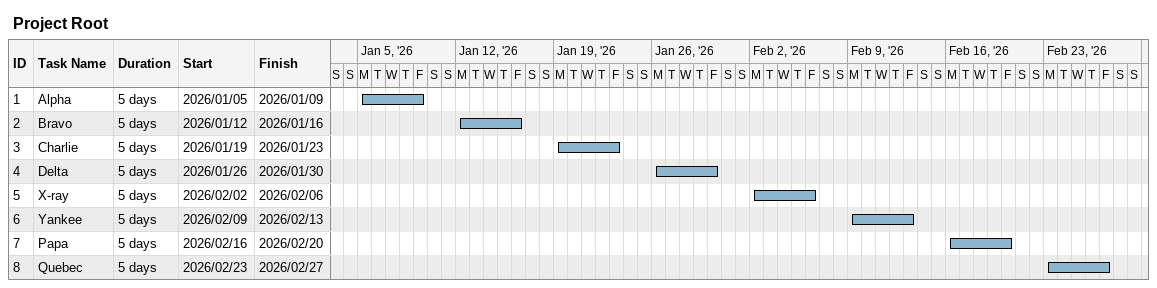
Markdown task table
Project Root

| ID | Task | Duration | Start | Finish |
|---|---|---|---|---|
| 1 | Alpha | 5d | 2026-01-05 | 2026-01-09 |
| 2 | Bravo | 5d | 2026-01-12 | 2026-01-16 |
| 3 | Charlie | 5d | 2026-01-19 | 2026-01-23 |
| 4 | Delta | 5d | 2026-01-26 | 2026-01-30 |
| 5 | X-ray | 5d | 2026-02-02 | 2026-02-06 |
| 6 | Yankee | 5d | 2026-02-09 | 2026-02-13 |
| 7 | Papa | 5d | 2026-02-16 | 2026-02-20 |
| 8 | Quebec | 5d | 2026-02-23 | 2026-02-27 |
